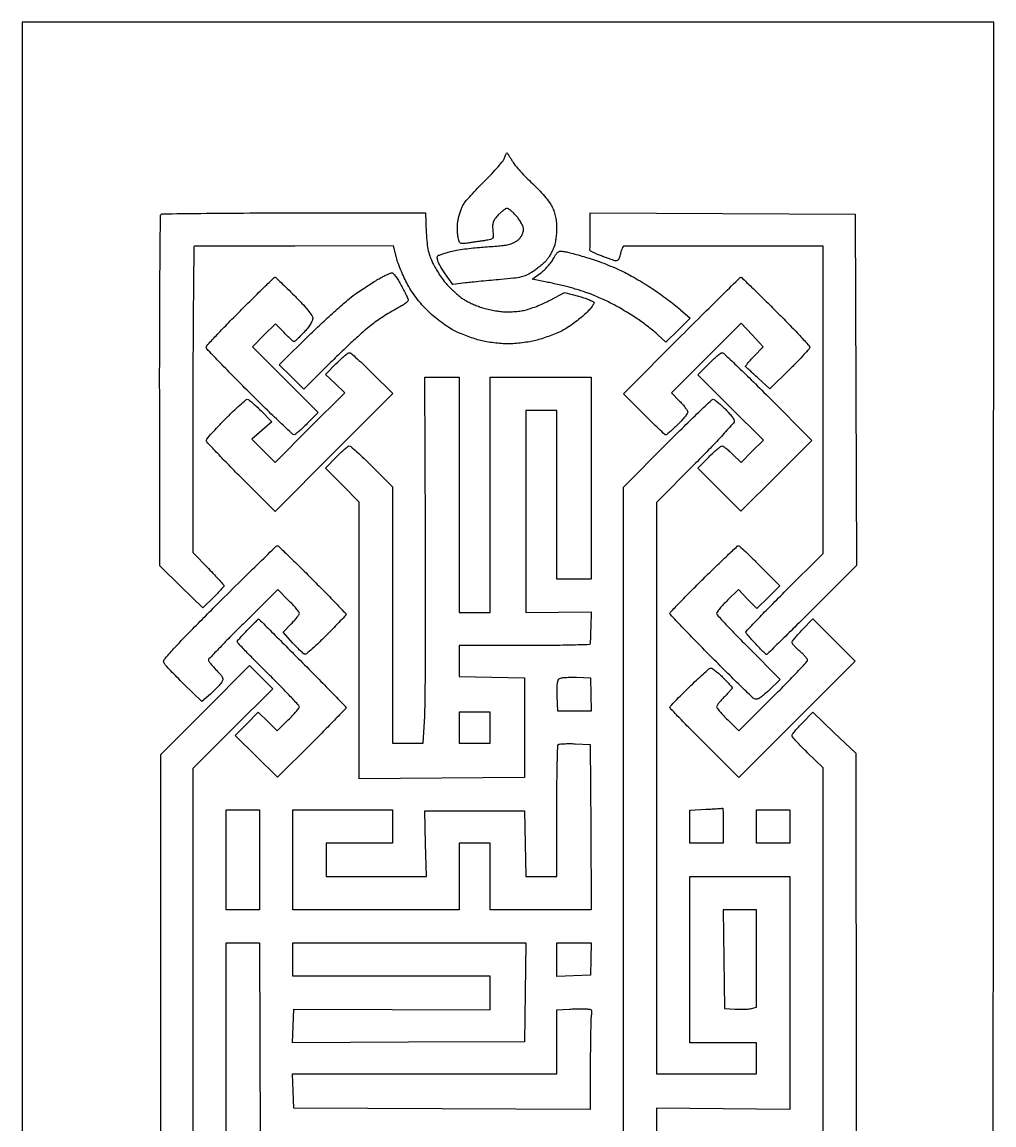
# Model space of a CAD drawing. Extents: x 0.6 to 37.6, y 1.5 to 67.
# Drawn here: x 0.59 to 37.65, y 24.96 to 67 of the extents above; entities that cross this region are included whole.
import ezdxf

# ---------------------------------------------------------------- set-up
doc = ezdxf.new("R2010")
doc.units = 0
doc.header["$MEASUREMENT"] = 0

msp = doc.modelspace()

# ---------------------------------------------------------------- linework, layer by layer
for points in [[(19.11972, 67.0032), (0.5922, 67.0032), (0.5922, 37.39301), (0.5922, 7.78282), (19.09845, 7.80416), (37.6047, 7.8255), (37.62597, 37.41435), (37.647239, 67.0032)], [(17.8506, 40.6926), (17.2584, 40.6926), (17.2584, 40.1004), (17.2584, 39.5082), (17.8506, 39.5082), (18.4428, 39.5082), (18.4428, 40.1004), (18.4428, 40.6926)], [(9.0099, 36.9702), (9.6444, 36.9702), (9.6444, 35.0667), (9.6444, 33.1632), (9.0099, 33.1632), (8.3754, 33.1632), (8.3754, 35.0667), (8.3754, 36.9702)], [(29.2293, 36.9702), (29.8638, 36.9702), (29.8638, 36.3357), (29.8638, 35.7012), (29.2293, 35.7012), (28.5948, 35.7012), (28.5948, 36.3357), (28.5948, 36.9702)], [(15.356519, 31.8942), (19.799637, 31.8942), (19.776869, 30.01185), (19.7541, 28.1295), (15.330178, 28.107594), (10.906255, 28.085687), (10.930978, 28.727352), (10.9557, 29.369016), (14.69925, 29.359768), (18.4428, 29.350519), (18.4428, 29.987859), (18.4428, 30.6252), (14.6781, 30.6252), (10.9134, 30.6252), (10.9134, 31.2597), (10.9134, 31.8942)], [(21.63645, 31.894265), (22.2921, 31.89433), (22.277309, 31.280915), (22.262518, 30.6675), (21.621659, 30.642791), (20.9808, 30.618083), (20.9808, 31.256141), (20.9808, 31.8942)]]:
    msp.add_lwpolyline(points, close=True)
for points in [[(19.074645, 62.0118, -0.244623), (19.090971, 62.003304, -0.004281), (19.149237, 61.918608, -0.009725), (19.215572, 61.816153, -0.006196), (19.288917, 61.69455, 0.039109), (19.398379, 61.53744, 0.011521), (19.589847, 61.314565, 0.011491), (19.817514, 61.072988, 0.012119), (20.052126, 60.846485, -0.016611), (20.285983, 60.616618, -0.01519), (20.511385, 60.364953, -0.015401), (20.698842, 60.127964, -0.046931), (20.805053, 59.952625, -0.032389), (20.880975, 59.765849, -0.029605), (20.934818, 59.565174, -0.028579), (20.966048, 59.352497, -0.02567), (20.974364, 59.12984, -0.017965), (20.964618, 58.934789, -0.015028), (20.940645, 58.728887, -0.015293), (20.907275, 58.541839, -0.039581), (20.868614, 58.410485, -0.023794), (20.818316, 58.295685, -0.014462), (20.748635, 58.164873, -0.01448), (20.67183, 58.038846, -0.024696), (20.599637, 57.938925, -0.033831), (20.50996, 57.841241, -0.013726), (20.375638, 57.7203, -0.013508), (20.22355, 57.597674, -0.016737), (20.075336, 57.492293, -0.037012), (19.850117, 57.366133, -0.048036), (19.627219, 57.287128, -0.032571), (19.333727, 57.233871, -0.00816), (18.849099, 57.18619, 0.001844), (18.48034, 57.154607, 0.001589), (18.093065, 57.118757, 0.0016), (17.741967, 57.083995, 0.004635), (17.499315, 57.056912), (17.021129, 56.999047), (16.762041, 57.356708, -0.011153), (16.658968, 57.505889, -0.01142), (16.563491, 57.65836, -0.011233), (16.486718, 57.794281, -0.046123), (16.449952, 57.88136, -0.027507), (16.432688, 57.94832, -0.035284), (16.424644, 58.011421, -0.038004), (16.425661, 58.062975, -0.174156), (16.438224, 58.089624, -0.1124), (16.471455, 58.11053, -0.005042), (16.600413, 58.154355, -0.008254), (16.755886, 58.202619, -0.005792), (16.932399, 58.252025, -0.021059), (17.156111, 58.301868, -0.008616), (17.463496, 58.351434, -0.008507), (17.79591, 58.393416, -0.01077), (18.1044, 58.420346, 0.002708), (18.398784, 58.441268, 0.002828), (18.688677, 58.465098, 0.002716), (18.938919, 58.488466, 0.01246), (19.083628, 58.506423, 0.044582), (19.196664, 58.533783, 0.028927), (19.3214, 58.584245, 0.029044), (19.43843, 58.64823, 0.047942), (19.527778, 58.716748, 0.051755), (19.598208, 58.797481, 0.039903), (19.657743, 58.898125, 0.040991), (19.698476, 59.002376, 0.072762), (19.7118, 59.093452, 0.089197), (19.69393, 59.192827, 0.031055), (19.634672, 59.326261, 0.029681), (19.549721, 59.468183, 0.030463), (19.449236, 59.597756, 0.017871), (19.341209, 59.712267, 0.023058), (19.233747, 59.808956, 0.021773), (19.139073, 59.879892, 0.151005), (19.084364, 59.8968, 0.134314), (19.030513, 59.882068, 0.023957), (18.942536, 59.824182, 0.024375), (18.843392, 59.744236, 0.019869), (18.745213, 59.64959, 0.03071), (18.623504, 59.505846, 0.076834), (18.559228, 59.384705, 0.076833), (18.534531, 59.249809, 0.030708), (18.540873, 59.061563, -0.016335), (18.554496, 58.84358, -0.168262), (18.527928, 58.758794, -0.179954), (18.455382, 58.711508, -0.019232), (18.254288, 58.674273, 0.000079), (18.108053, 58.652951, 0.000045), (17.931016, 58.627093, 0.000045), (17.752626, 58.601004, 0.000074), (17.601868, 58.57892, -0.016234), (17.389496, 58.55479, -0.16586), (17.304866, 58.576224, -0.183436), (17.25532, 58.64401, -0.020726), (17.211753, 58.83272, -0.029828), (17.194217, 58.971371, -0.017429), (17.188971, 59.138821, -0.017391), (17.195434, 59.307388, -0.028094), (17.213938, 59.449727, -0.020541), (17.245852, 59.588197, -0.013497), (17.293359, 59.744768, -0.013587), (17.347958, 59.894923, -0.025335), (17.401501, 60.01273, -0.053645), (17.491232, 60.148371, -0.008624), (17.698044, 60.389531, -0.009447), (17.952872, 60.66582, -0.008168), (18.230427, 60.946253, 0.009009), (18.502853, 61.222432, 0.01167), (18.742021, 61.485841, 0.009478), (18.931343, 61.712952, 0.095549), (18.98858, 61.82145, -0.012721), (19.012784, 61.894402, -0.019713), (19.037713, 61.955885, -0.014779), (19.060982, 62.003545, -0.278658)], [(10.959452, 59.7276), (15.968704, 59.7276), (16.004464, 58.979643, 0.012084), (16.033679, 58.57425, 0.031389), (16.079968, 58.28533, 0.037291), (16.156475, 58.034606, 0.024425), (16.279601, 57.758565, 0.01957), (16.393548, 57.553671, 0.013199), (16.538625, 57.32885, 0.013309), (16.690703, 57.118544, 0.025625), (16.825239, 56.960087, 0.012564), (16.961066, 56.822867, 0.009619), (17.11609, 56.679563, 0.009744), (17.266484, 56.550971, 0.022592), (17.3853, 56.461999, 0.02492), (17.509524, 56.386222, 0.011819), (17.676377, 56.300567, 0.011682), (17.855484, 56.219015, 0.016213), (18.0198, 56.155001, 0.018405), (18.196792, 56.099812, 0.010256), (18.415917, 56.045039, 0.010219), (18.640157, 55.998649, 0.016294), (18.833683, 55.969208, 0.026511), (19.032434, 55.956194, 0.01509), (19.273309, 55.960484, 0.015039), (19.516247, 55.979486, 0.023986), (19.721983, 56.011864, 0.028501), (19.935121, 56.068803, 0.013371), (20.203799, 56.16529, 0.0132), (20.48079, 56.281719, 0.018068), (20.723107, 56.401908), (21.269115, 56.69777), (21.802734, 56.553326, -0.01217), (22.011187, 56.491418, -0.016486), (22.19599, 56.424797, -0.013451), (22.344159, 56.361125, -0.147163), (22.392141, 56.318616, -0.287411), (22.391797, 56.262823, -0.023182), (22.303579, 56.137205, -0.025662), (22.175218, 55.987841, -0.016522), (22.012315, 55.827803, -0.019844), (21.813029, 55.658647, -0.01345), (21.57365, 55.481451, -0.013567), (21.332791, 55.322548, -0.026243), (21.130701, 55.211204, -0.016309), (20.923541, 55.119067, -0.009279), (20.667597, 55.020584, -0.009258), (20.405913, 54.930878, -0.015096), (20.180476, 54.865676, -0.020775), (19.947244, 54.816011, -0.011705), (19.660851, 54.774234, -0.011667), (19.369365, 54.745543, -0.018697), (19.1196, 54.7362, -0.018523), (18.870854, 54.745418, -0.011804), (18.582623, 54.773666, -0.011858), (18.300871, 54.814813, -0.021522), (18.073274, 54.863744, -0.014446), (17.853356, 54.927863, -0.008676), (17.596057, 55.015977, -0.008685), (17.342975, 55.112586, -0.014964), (17.136333, 55.202879, -0.031602), (16.926922, 55.31866, -0.013491), (16.661772, 55.498206, -0.013286), (16.388448, 55.70546, -0.017024), (16.148883, 55.911119, -0.01962), (15.895871, 56.162755, -0.020237), (15.666082, 56.430952, -0.020712), (15.463884, 56.710298, -0.023193), (15.29352, 56.995322, -0.013882), (15.164544, 57.25266, -0.010669), (15.037662, 57.540252, -0.010814), (14.930501, 57.814471, -0.025098), (14.865107, 58.02533), (14.751875, 58.467784), (10.992587, 58.463529, 0.000007), (9.546746, 58.461873, 0.000011), (8.318952, 58.460425, 0.000001), (7.220951, 58.459103, 0.001026), (7.16985, 58.458937, 0.409349), (7.14379, 58.433033, 0.000116), (7.125038, 56.74276, 0.001697), (7.11096, 54.857053, 0.001018), (7.1064, 52.617106), (7.1064, 46.775612), (7.6986, 46.167958, -0.003621), (7.925595, 45.931638, -0.005687), (8.116841, 45.724971, -0.001838), (8.278893, 45.544477, -0.18402), (8.2908, 45.513221, -0.182482), (8.279447, 45.48315, -0.003844), (8.171611, 45.362573, -0.008403), (8.040553, 45.223063, -0.0055), (7.885052, 45.066492), (7.479304, 44.666845), (6.661315, 45.467734), (5.843326, 46.268622), (5.838936, 52.940284, -0.000812), (5.841412, 55.502484, -0.001337), (5.852822, 57.669132, -0.000102), (5.868656, 59.613184, -0.196744), (5.892373, 59.669773, -0.195762), (5.948627, 59.693475, -0.000179), (7.404681, 59.710613, -0.001772), (9.034702, 59.723439, -0.001081)], [(27.30465, 59.707116), (32.3595, 59.6853), (32.38208, 52.982583), (32.40466, 46.279866), (30.707455, 44.586033, -0.001015), (30.054081, 43.936599, -0.001665), (29.497998, 43.389763, -0.000158), (28.998934, 42.902565, -0.195705), (28.973467, 42.8922, -0.193218), (28.949884, 42.901667, -0.002904), (28.84136, 43.006746, -0.007366), (28.716528, 43.132685, -0.004743), (28.575392, 43.282144, -0.004147), (28.435306, 43.435877, -0.005884), (28.313477, 43.575085, -0.003476), (28.213299, 43.693971, -0.081632), (28.191111, 43.731811, -0.288978), (28.199392, 43.773694, -0.00081), (28.610312, 44.206525, -0.004296), (29.083782, 44.695148, -0.002625), (29.650461, 45.263991), (31.1328, 46.736449), (31.1328, 52.597524), (31.1328, 58.4586), (27.3681, 58.4586, -0.000128), (25.920183, 58.458971, -0.000208), (24.690642, 58.460112, -0.000022), (23.591133, 58.461637, -0.019878), (23.53995, 58.463746, 0.28464), (23.511195, 58.449006, 0.028909), (23.473835, 58.378061, 0.029297), (23.436366, 58.280975, 0.018906), (23.403979, 58.164825, -0.01926), (23.357655, 57.999152, -0.122128), (23.311965, 57.925329, -0.202598), (23.249091, 57.900671, -0.068782), (23.150179, 57.916978, -0.009104), (23.056302, 57.947977, -0.002742), (22.914709, 57.998482, -0.002747), (22.756469, 58.056892, -0.00298), (22.603141, 58.115492, -0.013465), (22.463412, 58.17423, -0.020905), (22.346647, 58.233056, -0.016332), (22.257577, 58.286585, -0.283079), (22.243591, 58.315893, 0.023933), (22.246081, 58.358345, 0.000574), (22.247976, 58.555936, 0.001257), (22.24935, 58.78766, 0.000854), (22.2498, 59.051466), (22.2498, 59.728931)], [(21.317176, 58.244768, -0.016971), (21.473924, 58.210011, -0.004375), (21.724272, 58.143172, -0.004448), (22.008618, 58.061855, -0.004514), (22.290076, 57.975878, -0.011927), (22.593003, 57.872339, -0.007415), (22.943454, 57.737205, -0.007438), (23.285433, 57.593531, -0.013335), (23.5611, 57.463995, -0.011222), (23.830558, 57.320826, -0.00621), (24.1533, 57.13464, -0.006189), (24.475775, 56.937793, -0.009911), (24.7455, 56.76098, -0.007158), (24.998943, 56.582183, -0.005486), (25.270919, 56.379821, -0.00555), (25.521305, 56.184792, -0.013071), (25.702561, 56.032435), (26.067422, 55.7091), (25.605353, 55.255126), (25.143283, 54.801151), (24.833205, 55.083316, 0.014038), (24.680522, 55.214612, 0.006291), (24.472915, 55.378945, 0.006221), (24.248961, 55.547277, 0.008409), (24.042114, 55.69348, 0.009896), (23.821499, 55.837603, 0.005964), (23.554603, 56.000124, 0.005972), (23.285391, 56.15537, 0.010395), (23.05797, 56.276778, 0.006681), (22.840233, 56.383628, 0.005275), (22.601917, 56.493586, 0.005336), (22.378442, 56.590999, 0.013172), (22.21197, 56.656345, 0.008158), (22.050426, 56.71193, 0.004145), (21.845562, 56.776829, 0.004116), (21.633044, 56.840309, 0.00614), (21.4461, 56.891998, 0.004927), (21.24897, 56.941835, 0.002603), (21.003454, 56.999985, 0.002589), (20.75156, 57.056891, 0.003998), (20.53322, 57.103201), (20.043339, 57.20302), (20.36402, 57.435385, 0.032398), (20.499171, 57.547344, 0.021253), (20.640203, 57.692292, 0.021395), (20.766014, 57.845844, 0.038), (20.8539, 57.983664, -0.019419), (20.962785, 58.16927, -0.122658), (21.041824, 58.243991, -0.144727), (21.140358, 58.266623, -0.030655)], [(10.233809, 57.2742, -0.189604), (10.261724, 57.26322, -0.001112), (10.4687, 57.069726, -0.004429), (10.703854, 56.844956, -0.002778), (10.975083, 56.578118, -0.009856), (11.263264, 56.279904, -0.017936), (11.484775, 56.023599, -0.017092), (11.640967, 55.814978, -0.153304), (11.6748, 55.707225, -0.114272), (11.653953, 55.6172, -0.025928), (11.577338, 55.479247, -0.025543), (11.470018, 55.325654, -0.022385), (11.343015, 55.176607, -0.006875), (11.212321, 55.040258, -0.010333), (11.094295, 54.925318, -0.005559), (10.992606, 54.832398, -0.18436), (10.962221, 54.8208, -0.179119), (10.931697, 54.832097, -0.005639), (10.83029, 54.92108, -0.010322), (10.71242, 55.031362, -0.006897), (10.581914, 55.16218), (10.250617, 55.503559), (9.812566, 55.065509), (9.374516, 54.627459), (10.627125, 53.372759), (11.879734, 52.118058), (11.460017, 51.69381, -0.008729), (11.293423, 51.531195, -0.01262), (11.140192, 51.393896, -0.008306), (11.008824, 51.285746, -0.166474), (10.96064, 51.268581, -0.194425), (10.906656, 51.289628, -0.000775), (10.424543, 51.745436, -0.003714), (9.879451, 52.270136, -0.00231), (9.24749, 52.893297, -0.002488), (8.621284, 53.522748, -0.003987), (8.093838, 54.066843, -0.000899), (7.637219, 54.547178, -0.191878), (7.614, 54.605454, -0.188866), (7.636594, 54.663137, -0.001391), (7.992681, 55.045791, -0.004965), (8.408966, 55.481886, -0.003132), (8.903126, 55.983058, -0.001509), (9.400359, 56.478071, -0.002456), (9.825779, 56.894927, -0.000343), (10.2053, 57.262665, -0.19464)], [(14.692896, 57.442381, -0.219395), (14.744729, 57.419128, -0.018392), (14.839514, 57.302006, -0.021788), (14.945552, 57.14702, -0.015019), (15.052446, 56.963077, -0.007354), (15.152078, 56.772485, -0.009947), (15.236121, 56.597197, -0.007271), (15.300949, 56.449112, -0.100415), (15.312399, 56.392027, -0.22429), (15.289871, 56.344606, -0.01661), (15.172769, 56.255063, -0.020526), (15.019293, 56.154829, -0.013998), (14.837345, 56.053172, 0.015311), (14.621204, 55.931665, 0.008231), (14.361951, 55.769409, 0.00819), (14.102832, 55.595141, 0.012718), (13.885796, 55.435606, 0.017065), (13.635819, 55.227844, 0.004306), (13.24382, 54.872654, 0.004389), (12.802632, 54.4587, 0.004418), (12.369747, 54.037957), (11.330395, 53.009745), (10.864422, 53.475717), (10.39845, 53.941689), (11.607675, 55.125595, -0.006181), (12.110571, 55.60593, -0.006315), (12.621646, 56.070216, -0.006149), (13.075382, 56.46222, -0.026073), (13.361429, 56.678818, -0.003942), (13.595099, 56.834625, -0.003238), (13.846986, 56.997404, -0.00327), (14.080371, 57.143955, -0.008661), (14.249729, 57.244749, -0.011229), (14.388637, 57.320106, -0.013782), (14.521715, 57.383906, -0.01225), (14.635402, 57.431302, -0.090303)], [(27.998347, 57.2742, -0.193897), (28.028883, 57.261896, -0.000393), (28.409097, 56.895519, -0.002625), (28.835841, 56.479308, -0.001616), (29.334058, 55.985074, -0.003234), (29.828987, 55.484485, -0.005119), (30.245927, 55.048443, -0.001475), (30.601952, 54.66614, -0.188918), (30.6252, 54.606805, -0.182316), (30.603748, 54.549928, -0.003913), (30.401752, 54.323834, -0.008481), (30.156049, 54.062173, -0.005556), (29.864524, 53.768677), (29.103849, 53.019691), (28.658974, 53.428018, 0.0006), (28.485814, 53.586569, 0.000895), (28.333906, 53.724829, 0.000375), (28.203543, 53.842876, 0.018916), (28.177076, 53.865046, -0.411702), (28.174012, 53.88844, -0.008219), (28.255498, 53.991865, -0.014479), (28.362189, 54.115316, -0.008592), (28.496035, 54.256467), (28.852017, 54.619186), (28.433602, 55.074306), (28.015188, 55.529427), (26.682384, 54.200206), (25.349581, 52.870986), (25.660891, 52.552176, -0.014259), (25.780113, 52.422905, -0.018812), (25.880753, 52.298157, -0.016461), (25.955879, 52.19028, -0.144847), (25.9722, 52.135122, -0.158233), (25.953752, 52.078287, -0.012965), (25.857591, 51.952749, -0.016377), (25.73149, 51.806731, -0.011859), (25.582042, 51.652239, -0.006654), (25.428498, 51.504845, -0.009951), (25.290141, 51.380588, -0.005365), (25.171207, 51.280181, -0.174334), (25.136221, 51.2676, -0.188889), (25.099255, 51.282082, -0.001564), (24.867942, 51.497523, -0.005277), (24.603898, 51.750284, -0.003339), (24.301095, 52.050318), (23.521632, 52.833036), (25.737705, 55.053618, -0.000942), (26.590585, 55.90502, -0.001547), (27.315899, 56.621904, -0.000136), (27.967474, 57.261583, -0.196448)], [(13.071924, 54.3978, -0.180233), (13.130922, 54.375819, -0.003876), (13.366446, 54.16882, -0.008406), (13.639119, 53.917034, -0.005511), (13.9451, 53.618293), (14.726091, 52.838786), (12.481759, 50.594454), (10.237427, 48.350122), (8.925713, 49.659787, -0.002998), (8.422888, 50.167885, -0.004764), (7.999316, 50.609399, -0.00128), (7.636087, 50.997292, -0.189732), (7.614, 51.053403, -0.180724), (7.634162, 51.107361, -0.003604), (7.83093, 51.330633, -0.008087), (8.069461, 51.588859, -0.005283), (8.352486, 51.879276, -0.00566), (8.641984, 52.163611, -0.008618), (8.900346, 52.40326, -0.004054), (9.123403, 52.599885, -0.180521), (9.180516, 52.6212, -0.166707), (9.233746, 52.602945, -0.010037), (9.367079, 52.494942, -0.014146), (9.522534, 52.356049, -0.009921), (9.68988, 52.191385), (10.1097, 51.761571), (9.729204, 51.430789), (9.348708, 51.100006), (9.79299, 50.655725), (10.237271, 50.211443), (11.567202, 51.541373), (12.897132, 52.871303), (12.532123, 53.222036), (12.167115, 53.572769), (12.573427, 53.985285, -0.010548), (12.735787, 54.143313, -0.014873), (12.887464, 54.276624, -0.01099), (13.017592, 54.379573, -0.163263)], [(27.281113, 54.3978, -0.191402), (27.34086, 54.374059, -0.000895), (27.834279, 53.906728, -0.003976), (28.393201, 53.366933, -0.002481), (29.039852, 52.726067), (30.710018, 51.054334), (29.356084, 49.702384), (28.00215, 48.350434), (27.179396, 49.173188), (26.356643, 49.995942), (26.774591, 50.420271, -0.009377), (26.940836, 50.58284, -0.01347), (27.094505, 50.719953, -0.009231), (27.226243, 50.827167, -0.167712), (27.276753, 50.8446, -0.152505), (27.325407, 50.829407, -0.013364), (27.43091, 50.752146, -0.016555), (27.55369, 50.650415, -0.012119), (27.683287, 50.529862), (28.005609, 50.215123), (28.430974, 50.640488), (28.856339, 51.065853), (27.60651, 52.307517), (26.356682, 53.549182), (26.774611, 53.973491, -0.009859), (26.941162, 54.136046, -0.014054), (27.095791, 54.273159, -0.009953), (27.228374, 54.379809, -0.165875)], [(16.60275, 53.467211), (17.2584, 53.4672), (17.2584, 48.9834), (17.2584, 44.4996), (17.8506, 44.4996), (18.4428, 44.4996), (18.4428, 48.9834), (18.4428, 53.4672), (20.36745, 53.467187), (22.2921, 53.467175), (22.2921, 49.617876), (22.2921, 45.768578), (21.63645, 45.768589), (20.9808, 45.7686), (20.9808, 48.9834), (20.9808, 52.1982), (20.3886, 52.1982), (19.7964, 52.1982), (19.7964, 48.345012), (19.7964, 44.491825), (21.04425, 44.504356), (22.2921, 44.516887), (22.274777, 43.937194, -0.000309), (22.267863, 43.71049, -0.000441), (22.261419, 43.509147, -0.000241), (22.255737, 43.338854, -0.006603), (22.253627, 43.29405, -0.388621), (22.226861, 43.268136, -0.000633), (21.517812, 43.249238, -0.003963), (20.711333, 43.235161, -0.002382), (19.7541, 43.2306), (17.2584, 43.2306), (17.2584, 42.640662), (17.2584, 42.050723), (18.50625, 42.027312), (19.7541, 42.0039), (19.7541, 40.1004), (19.7541, 38.1969), (16.60275, 38.17472), (13.4514, 38.152541), (13.4514, 43.427111), (13.4514, 48.701682), (12.804756, 49.346234), (12.158112, 49.990786), (12.572106, 50.41638, -0.009186), (12.736749, 50.57953, -0.013201), (12.888874, 50.717342, -0.008969), (13.019362, 50.82542, -0.165997), (13.06911, 50.843287, -0.185849), (13.122795, 50.823588, -0.003265), (13.358078, 50.614831, -0.00774), (13.629724, 50.36291, -0.005023), (13.93626, 50.063721), (14.7204, 49.282842), (14.7204, 44.395521), (14.7204, 39.5082), (15.304081, 39.5082), (15.887763, 39.5082), (15.943624, 40.54455, 0.0115), (15.964476, 41.220207, 0.000901), (15.975383, 43.022276, 0.001227), (15.979247, 45.172238, 0.000938), (15.973293, 47.524061), (15.9471, 53.467222)], [(10.326208, 47.0376, -0.192737), (10.367934, 47.020895, -0.000746), (10.745161, 46.660125, -0.003631), (11.171468, 46.245209, -0.002258), (11.665837, 45.75258, -0.001667), (12.155789, 45.256627, -0.002706), (12.568398, 44.831593, -0.000418), (12.931217, 44.453148, -0.193223), (12.9438, 44.421803, -0.189315), (12.931754, 44.391128, -0.001193), (12.72687, 44.171548, -0.004591), (12.488404, 43.921832, -0.002884), (12.205314, 43.634124, -0.006005), (11.916034, 43.350395, -0.009245), (11.658389, 43.112669, -0.004277), (11.43593, 42.918278, -0.205041), (11.380464, 42.900808, -0.153054), (11.330162, 42.922258, -0.009855), (11.209589, 43.029414, -0.013664), (11.06962, 43.166115, -0.009714), (10.920039, 43.32653), (10.545978, 43.743645), (10.856589, 44.06174, 0.012278), (10.97556, 44.189718, 0.016729), (11.075958, 44.311131, 0.013599), (11.152101, 44.415501, 0.151925), (11.1672, 44.464047, 0.166852), (11.149921, 44.514384, 0.009568), (11.045503, 44.64339, 0.013745), (10.911631, 44.793864, 0.009603), (10.752913, 44.956318), (10.338626, 45.364376), (9.018613, 44.05498, 0.002543), (8.512582, 43.547888, 0.004072), (8.086354, 43.109312, 0.000935), (7.717711, 42.722309, 0.192122), (7.6986, 42.674409, 0.15795), (7.712209, 42.632404, 0.011174), (7.787675, 42.53292, 0.014899), (7.885674, 42.416834, 0.010647), (8.001835, 42.292693, -0.012906), (8.167515, 42.11402, -0.080647), (8.233624, 42.008791, -0.156041), (8.241553, 41.921315, -0.09187), (8.200058, 41.823826, -0.036255), (8.138655, 41.744402, -0.00995), (8.030733, 41.62867, -0.010002), (7.902819, 41.50203, -0.010283), (7.771096, 41.381796), (7.447145, 41.098093), (6.764921, 41.762496, -0.004337), (6.497911, 42.027082, -0.005769), (6.260105, 42.272452, -0.004166), (6.065366, 42.481542, -0.056934), (6.004416, 42.565524, -0.311336), (6.016235, 42.697089, -0.010855), (6.370464, 43.105104, -0.010473), (6.960658, 43.729049, -0.001855), (8.09534, 44.870874, -0.001331), (8.931448, 45.701593, -0.002173), (9.645454, 46.401124, -0.000269), (10.283752, 47.020402, -0.194845)], [(27.902543, 47.0376, -0.187406), (27.942928, 47.021912, -0.001966), (28.168561, 46.813827, -0.005929), (28.42701, 46.567816, -0.003778), (28.722077, 46.275821), (29.480327, 45.514042), (29.045843, 45.079557), (28.611358, 44.645072), (28.257422, 45.006158), (27.903486, 45.367243), (27.487743, 44.957752, 0.010094), (27.328473, 44.794413, 0.014336), (27.194124, 44.642442, 0.010306), (27.089887, 44.512119, 0.164981), (27.072, 44.459386, 0.188274), (27.095015, 44.400432, 0.001643), (27.428862, 44.040393, 0.005407), (27.821174, 43.62909, 0.003427), (28.286849, 43.15783), (29.501697, 41.945149), (29.074811, 41.53582, -0.01203), (28.860679, 41.340162, -0.044403), (28.712507, 41.232685, -0.079754), (28.602153, 41.188656, -0.186204), (28.515613, 41.201536, -0.063089), (28.425448, 41.26894, -0.001015), (27.968632, 41.711884, -0.002644), (27.440619, 42.231414, -0.001749), (26.83935, 42.833511, -0.002006), (26.247443, 43.435203, -0.003237), (25.748935, 43.952696, -0.000598), (25.313501, 44.411708, -0.191762), (25.2954, 44.45717, -0.192922), (25.313401, 44.502087, -0.000893), (25.669323, 44.873496, -0.003981), (26.080345, 45.294117, -0.002484), (26.568329, 45.780749, -0.002252), (27.060739, 46.262578, -0.003621), (27.485338, 46.6684, -0.000749), (27.860939, 47.021162, -0.19039)], [(9.610887, 44.2458, -0.19836), (9.621465, 44.241431, -0.000029), (10.108881, 43.756028, -0.000708), (10.647755, 43.217793, -0.000428), (11.284917, 42.57849, -0.001316), (11.920931, 41.935871, -0.002148), (12.456503, 41.387186, -0.000264), (12.930751, 40.896614, -0.194382), (12.9438, 40.864316, -0.194079), (12.930872, 40.832265, -0.000426), (12.561047, 40.449063, -0.002737), (12.140356, 40.018639, -0.001686), (11.64081, 39.516497), (10.337819, 38.21554), (9.52723, 39.008698), (8.716641, 39.801856), (9.156327, 40.247072), (9.596013, 40.692289), (9.958787, 40.336253), (10.321561, 39.980217), (10.744381, 40.396678, 0.009021), (10.906376, 40.5621, 0.013032), (11.042997, 40.71451, 0.008702), (11.150258, 40.845172, 0.169073), (11.1672, 40.893842, 0.189928), (11.14605, 40.947513, 0.001455), (10.819283, 41.295697, 0.005092), (10.436813, 41.692686, 0.003214), (9.9828, 42.148532, -0.002267), (9.528745, 42.602696, -0.003646), (9.146317, 42.994371, -0.000751), (8.813833, 43.340943, -0.193138), (8.7984, 43.379404, -0.174592), (8.8113, 43.415222, -0.005234), (8.915509, 43.538476, -0.009818), (9.044298, 43.681817, -0.006555), (9.19707, 43.841044, -0.001778), (9.351004, 43.99622, -0.002883), (9.48308, 44.126903, -0.000469), (9.600569, 44.241605, -0.19555)], [(31.552659, 43.444156), (32.356961, 42.639855), (30.137178, 40.419703), (27.917394, 38.199552), (26.606397, 39.508502, -0.002207), (26.103807, 40.014757, -0.003552), (25.680505, 40.451081, -0.000716), (25.312116, 40.837346, -0.192394), (25.2954, 40.87918, -0.190299), (25.311292, 40.919423, -0.002273), (25.508818, 41.128604, -0.006435), (25.743452, 41.368568, -0.004115), (26.02193, 41.641603, -0.003408), (26.306504, 41.91234, -0.005041), (26.56007, 42.145541, -0.002401), (26.778227, 42.340264, -0.094334), (26.833665, 42.373178, -0.23094), (26.885108, 42.367692, -0.017825), (27.003312, 42.287549, -0.021524), (27.142564, 42.176202, -0.014622), (27.291535, 42.038314, -0.007025), (27.434339, 41.894168, -0.01048), (27.55473, 41.763821, -0.005828), (27.651654, 41.651761, -0.17718), (27.6642, 41.617467, -0.171117), (27.652485, 41.584238, -0.008569), (27.577485, 41.494293, -0.012958), (27.482102, 41.38943, -0.008943), (27.369001, 41.275532, 0.01403), (27.255879, 41.159271, 0.018699), (27.160252, 41.047171, 0.01616), (27.088512, 40.950121, 0.149594), (27.072901, 40.90092, 0.168425), (27.090449, 40.848574, 0.009958), (27.19684, 40.716222, 0.014117), (27.333681, 40.56184, 0.009877), (27.496087, 40.395429), (27.920175, 39.977719), (29.230387, 41.285886, 0.003126), (29.732506, 41.793529, 0.004968), (30.155188, 42.234931, 0.001363), (30.517018, 42.622491, 0.194836), (30.538772, 42.679676, 0.157582), (30.522517, 42.726528, 0.017996), (30.451038, 42.814465, 0.020321), (30.355505, 42.91515, 0.015226), (30.242672, 43.018293, -0.01496), (30.129966, 43.12121, -0.020206), (30.034842, 43.221205, -0.01766), (29.963699, 43.308337, -0.163792), (29.9484, 43.353788, -0.16356), (29.965055, 43.40334, -0.009377), (30.065894, 43.531341, -0.013503), (30.195143, 43.6808, -0.009452), (30.348379, 43.842373), (30.748357, 44.248458)], [(9.705199, 42.027931), (10.150139, 41.588518), (8.628269, 40.067024), (7.1064, 38.545531), (7.1064, 26.379165), (7.1064, 14.2128), (12.2247, 14.2128), (17.343, 14.2128), (17.343, 13.669103, -0.009746), (17.337413, 13.382484, -0.051042), (17.31528, 13.226527, -0.111253), (17.271972, 13.140109, -0.175196), (17.201455, 13.098053, -0.048294), (17.087884, 13.087302, -0.000119), (15.459396, 13.091161, -0.000764), (13.623035, 13.098755, -0.000476), (11.469805, 13.113), (5.8797, 13.1553), (5.8797, 26.119465), (5.8797, 39.08363), (7.56998, 40.775487), (9.260259, 42.467344)], [(21.727965, 42.024072), (22.263629, 42.003187), (22.27748, 41.369043), (22.291331, 40.7349), (21.657215, 40.7349), (21.0231, 40.7349), (20.997775, 41.319527, -0.011239), (20.992098, 41.592238, -0.031706), (21.004484, 41.782362, -0.045712), (21.033135, 41.910605, -0.174231), (21.082375, 41.974556, -0.109413), (21.154256, 42.000931, -0.014292), (21.317361, 42.018142, -0.016069), (21.514806, 42.026917, -0.012813)], [(21.677055, 39.490404), (22.253801, 39.4659), (22.272951, 36.314527), (22.2921, 33.163155), (20.36745, 33.163177), (18.4428, 33.1632), (18.4428, 34.4322), (18.4428, 35.7012), (17.8506, 35.7012), (17.2584, 35.7012), (17.2584, 34.4322), (17.2584, 33.1632), (14.0859, 33.1632), (10.9134, 33.1632), (10.9134, 35.0667), (10.9134, 36.9702), (12.8169, 36.9702), (14.7204, 36.9702), (14.7204, 36.3357), (14.7204, 35.7012), (13.4514, 35.7012), (12.1824, 35.7012), (12.1824, 35.0667), (12.1824, 34.4322), (14.0952, 34.4322), (16.008, 34.4322), (15.97755, 35.68005), (15.9471, 36.9279), (17.8506, 36.9279), (19.7541, 36.9279), (19.777512, 35.68005), (19.800923, 34.4322), (20.390862, 34.4322), (20.9808, 34.4322), (20.9808, 36.9138, -0.002253), (20.985107, 37.86946, -0.003624), (20.998353, 38.683983, -0.000745), (21.01622, 39.398539, -0.192037), (21.040554, 39.455154, -0.174094), (21.088475, 39.477753, -0.010152), (21.252175, 39.490157, -0.01441), (21.45175, 39.495449, -0.010038)], [(27.30465, 37.03799, -0.614834), (27.313238, 37.034042, -0.001323), (27.319587, 36.851052, -0.005077), (27.324285, 36.636379, -0.002932), (27.3258, 36.378), (27.3258, 35.7012), (26.6913, 35.7012), (26.0568, 35.7012), (26.0568, 36.331994), (26.0568, 36.962787), (26.67015, 36.991984, 0.002404), (26.906788, 37.004389, 0.0038), (27.109541, 37.017542, 0.000987), (27.286047, 37.03069, 0.149914)], [(27.958681, 33.1632), (27.322563, 33.1632), (27.345331, 31.28085), (27.3681, 29.3985), (27.785494, 29.37208, 0.012954), (27.959668, 29.365579, 0.012124), (28.13784, 29.367868, 0.012194), (28.295818, 29.377593, 0.040031), (28.398844, 29.394842), (28.5948, 29.444024), (28.5948, 31.303612), (28.5948, 33.1632)], [(22.0806, 29.383823, 0.000547), (22.133799, 29.377729, 0.000498), (22.188706, 29.371556, 0.000498), (22.237809, 29.366134, 0.001614), (22.270419, 29.362673, -0.272731), (22.292064, 29.346724, -0.066285), (22.304433, 29.302186, -0.049803), (22.306887, 29.239256, -0.030947), (22.297856, 29.16585, 0.039108), (22.283496, 29.03104, 0.001502), (22.27095, 28.528001, 0.002681), (22.261074, 27.932151, 0.001886), (22.256087, 27.26175), (22.2498, 25.548001), (16.60275, 25.56975), (10.9557, 25.5915), (10.930991, 26.24715), (10.906283, 26.9028), (15.943541, 26.9028), (20.9808, 26.9028), (20.9808, 28.125278), (20.9808, 29.347756), (21.46725, 29.373128, -0.003981), (21.662799, 29.381767, -0.004688), (21.848082, 29.386736, -0.004129), (22.004544, 29.388171, -0.029025)]]:
    msp.add_lwpolyline(points, format="xyb", close=True)
for points in [[(23.5188, 16.749811), (23.5188, 33.013881), (23.5188, 49.277952), (25.188857, 50.949576, -0.002303), (25.835016, 51.590412, -0.0037), (26.392478, 52.13016, -0.000777), (26.885489, 52.599027, -0.191995), (26.941105, 52.6212, -0.159035), (26.98968, 52.605348, -0.010991), (27.10571, 52.516621, -0.014773), (27.241104, 52.401566, -0.010529), (27.386048, 52.265186, -0.015059), (27.524967, 52.12038, -0.01979), (27.642242, 51.979715, -0.017635), (27.729445, 51.857597, -0.147264), (27.7488, 51.793307, -0.186098), (27.719218, 51.716579, -0.001829), (27.313903, 51.272356, -0.005696), (26.835791, 50.763931, -0.003623), (26.2683, 50.182561), (24.7878, 48.68768), (24.7878, 37.79524), (24.7878, 26.9028), (26.6913, 26.9028), (28.5948, 26.9028), (28.5948, 27.495), (28.5948, 28.0872), (27.3258, 28.0872), (26.0568, 28.0872), (26.0568, 31.2597), (26.0568, 34.4322), (27.9603, 34.4322), (29.8638, 34.4322), (29.8638, 29.988273), (29.8638, 25.544346), (27.325753, 25.567923), (24.787705, 25.5915), (24.787753, 20.53665)], [(31.1328, 14.2128), (31.1328, 26.393832), (31.1328, 38.574864), (30.5406, 39.145295, -0.006839), (30.313666, 39.369952, -0.010251), (30.122359, 39.572744, -0.005549), (29.967828, 39.747286, -0.180308), (29.9484, 39.799408, -0.162878), (29.965172, 39.849529, -0.009646), (30.065327, 39.977219, -0.01372), (30.193955, 40.126307, -0.009632), (30.346449, 40.287214), (30.744498, 40.69134), (31.561741, 39.90942), (32.378985, 39.1275), (32.390392, 26.126453, -0.000211), (32.394025, 18.165828, -0.002509)]]:
    msp.add_lwpolyline(points, format="xyb")
msp.add_lwpolyline([(8.3754, 23.688), (8.3754, 31.8942), (9.009445, 31.8942), (9.643491, 31.8942), (9.665095, 24.34365)])

doc.saveas('drawing.dxf')
